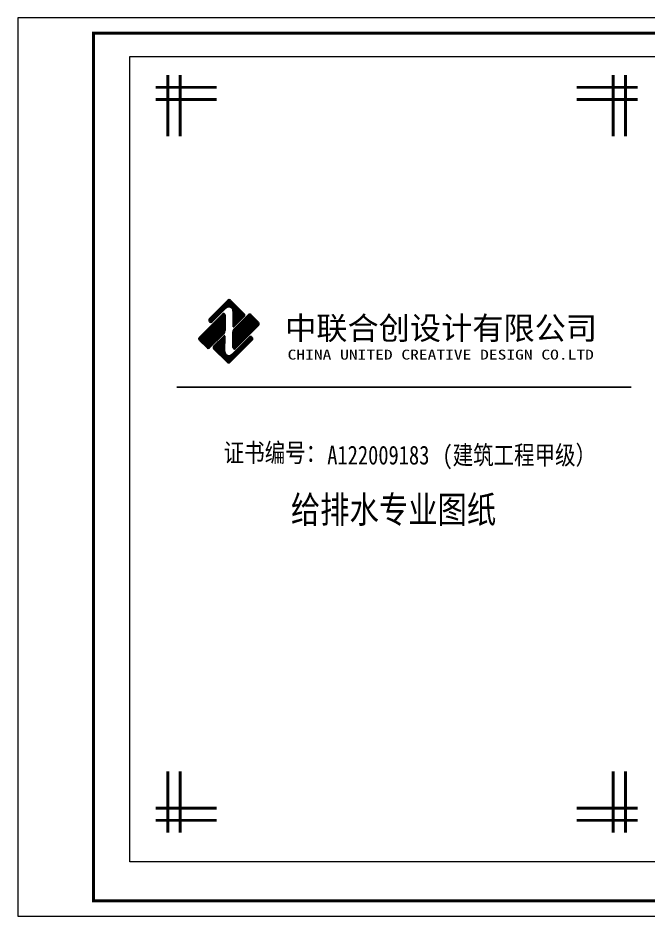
# Model space of a CAD drawing. Header units: millimetres. Extents: x 53009415 to 54059915, y 20499171 to 20796171.
# Drawn here: x 53009415 to 53113563, y 20499171 to 20647671 of the extents above; entities that cross this region are included whole.
import ezdxf

# ---------------------------------------------------------------- set-up
doc = ezdxf.new("R2010")
doc.units = ezdxf.units.MM
doc.header["$LTSCALE"] = 1000
doc.layers.add('PUB_TITLE', color=7, linetype='Continuous', lineweight=20)
doc.layers.add('文字', color=7, linetype='Continuous', lineweight=20)
doc.layers.add('图框', color=144, linetype='Continuous')
doc.styles.add('-黑体', font='simhei.ttf', dxfattribs={"width": 0.8})
doc.styles.add('宋体', font='')
doc.styles.get('宋体').set_extended_font_data('宋体')

msp = doc.modelspace()

# ---------------------------------------------------------------- hatches: boundary and pattern name
h = msp.add_hatch()
h.set_pattern_fill('ANSI31', color=140, scale=30.24, angle=359.98)
h.set_pattern_definition([(44.98, (52950314.665, 20747634.747), (-33.933517, 33.957215), [])])
h.paths.add_polyline_path([(53041534.984, 20597479.452, -0.4142135624), (53041088.509, 20597479.604, -0.4142224615), (53041088.653, 20597926.513), (53044130.511, 20600966.311, -0.4142135624), (53044558.169, 20600966.166), (53046774.557, 20598748.276, -0.4142135624), (53046774.413, 20598320.617), (53045102.883, 20596650.22, -0.6694397869), (53044999.652, 20596693.232), (53045009.228, 20599197.273, 0.6694397869), (53043770.458, 20599713.412)])
h.paths.add_polyline_path([(53043601.798, 20598574.645, 0.6694397869), (53043292.106, 20598703.68), (53039426.586, 20594840.778, 0.4142135624), (53039426.441, 20594413.12), (53040664.58, 20593174.141, 0.4142135624), (53041092.238, 20593173.996), (53043379.098, 20595459.307, 0.19800667), (53043591.837, 20595969.895)])
h = msp.add_hatch()
h.set_pattern_fill('ANSI31', color=152, scale=30.24)
h.set_pattern_definition([(45, (52950314.665, 20747634.747), (-33.945368, 33.945368), [])])
h.paths.add_polyline_path([(53045208.829, 20596272.47, 0.19800667), (53044996.09, 20595761.882), (53044986.129, 20593157.132, 0.6694397869), (53045295.822, 20593028.098), (53049161.342, 20596890.999, 0.4142135624), (53049161.486, 20597318.657), (53047923.347, 20598557.636, 0.4142135624), (53047495.689, 20598557.781)])
h.paths.add_polyline_path([(53047651.177, 20594850.153, -0.4142135624), (53048097.652, 20594850.001, -0.4142224615), (53048097.507, 20594403.092), (53044457.416, 20590765.466, -0.4142135624), (53044029.758, 20590765.611), (53041813.37, 20592983.502, -0.4142135624), (53041813.515, 20593411.16), (53043485.044, 20595081.557, -0.6694397869), (53043588.275, 20595038.545), (53043578.699, 20592534.504, 0.6694397869), (53044817.47, 20592018.365)])

# ---------------------------------------------------------------- linework, layer by layer
at = {"color": 140}
for p, q in [((53044130.511, 20600966.311), (53041088.653, 20597926.513)), ((53044558.169, 20600966.166), (53046774.557, 20598748.276)), ((53043292.106, 20598703.68), (53039426.586, 20594840.778)), ((53043770.458, 20599713.412), (53041534.984, 20597479.452)), ((53043601.798, 20598574.645), (53043591.837, 20595969.895)), ((53045009.228, 20599197.273), (53044999.652, 20596693.232)), ((53041088.502, 20597479.611), (53041088.509, 20597479.604)), ((53046774.413, 20598320.617), (53045102.883, 20596650.22)), ((53039426.441, 20594413.12), (53040664.58, 20593174.141)), ((53041092.238, 20593173.996), (53043379.098, 20595459.307))]:
    msp.add_line(p, q, dxfattribs=at)
at = {"color": 152}
for p, q in [((53047495.689, 20598557.781), (53045208.829, 20596272.47)), ((53049161.486, 20597318.657), (53047923.347, 20598557.636)), ((53044986.129, 20593157.132), (53044996.09, 20595761.882)), ((53045295.822, 20593028.098), (53049161.342, 20596890.999)), ((53041813.515, 20593411.16), (53043485.044, 20595081.557)), ((53043578.699, 20592534.504), (53043588.275, 20595038.545)), ((53044457.416, 20590765.466), (53048097.507, 20594403.092)), ((53044817.47, 20592018.365), (53047651.177, 20594850.153)), ((53047499.425, 20594252.167), (53047499.419, 20594252.173)), ((53044029.758, 20590765.611), (53041813.37, 20592983.502))]:
    msp.add_line(p, q, dxfattribs=at)
at = {"color": 140}
for centre, radius, start, end in [((53044283.474, 20599200.049), 725.76, 359.780887, 134.9805823), ((53044344.268, 20600752.409), 302.4, 44.98059196, 134.9805823), ((53043420.36, 20598575.339), 181.44, 359.780887, 134.9805823), ((53046560.656, 20598534.519), 302.4, 314.9805823, 44.98059196), ((53041312.029, 20597702.986), 316.008, 134.9805823, 224.98059196), ((53041311.822, 20597702.766), 315.706, 224.98059196, 314.9805823), ((53042866.082, 20595972.671), 725.76, 314.9805823, 359.780887), ((53045060.132, 20596693), 60.48, 179.780887, 314.9805823), ((53039640.343, 20594626.876), 302.4, 134.9805823, 224.98059196), ((53040878.482, 20593387.898), 302.4, 224.98059196, 314.9805823)]:
    msp.add_arc(centre, radius, start, end, dxfattribs=at)
at = {"color": 152}
for centre, radius, start, end in [((53047709.446, 20598343.879), 302.4, 44.98059196, 134.9805823), ((53048947.585, 20597104.901), 302.4, 314.9805823, 44.98059196), ((53045721.845, 20595759.106), 725.76, 134.9805823, 179.780887), ((53043527.796, 20595038.777), 60.48, 359.780887, 134.9805823), ((53047874.339, 20594626.839), 315.706, 44.98059196, 134.9805823), ((53047874.131, 20594626.619), 316.008, 314.9805823, 44.98059196), ((53042027.272, 20593197.258), 302.4, 134.9805823, 224.98059196), ((53044304.454, 20592531.729), 725.76, 179.780887, 314.9805823), ((53045167.568, 20593156.439), 181.44, 179.780887, 314.9805823), ((53044243.66, 20590979.368), 302.4, 224.98059196, 314.9805823)]:
    msp.add_arc(centre, radius, start, end, dxfattribs=at)
at = {"layer": 'PUB_TITLE'}
msp.add_lwpolyline([(53009415.381, 20499170.783), (53219415.381, 20499170.783), (53219415.381, 20647670.783), (53009415.381, 20647670.783)], close=True, dxfattribs=at)
at = {"layer": 'PUB_TITLE', "const_width": 500}
msp.add_lwpolyline([(53021915.381, 20501670.783), (53216915.381, 20501670.783), (53216915.381, 20645170.783), (53021915.381, 20645170.783)], close=True, dxfattribs=at)
at = {"layer": '图框', "const_width": 242.4}
msp.add_lwpolyline([(53110804.323, 20586630.245), (53035663.532, 20586630.245)], dxfattribs=at)
at = {"layer": '文字'}
msp.add_lwpolyline([(53027925.087, 20641298.28), (53115292.08, 20641298.28), (53115292.08, 20508129.152), (53027925.087, 20508129.152)], close=True, dxfattribs=at)
at = {"layer": '文字', "const_width": 484.8}
for points in [[(53034199.552, 20638222.695), (53034199.552, 20628122.695)], [(53036219.552, 20638222.695), (53036219.552, 20628122.695)], [(53107803.443, 20638222.695), (53107803.443, 20628122.695)], [(53109823.443, 20638222.695), (53109823.443, 20628122.695)], [(53032179.552, 20636202.695), (53042278.121, 20636202.695)], [(53111843.443, 20636202.695), (53101744.873, 20636202.695)], [(53032179.552, 20634182.695), (53042278.121, 20634182.695)], [(53111843.443, 20634182.695), (53101744.873, 20634182.695)], [(53034199.552, 20512978.863), (53034199.552, 20523078.863)], [(53036219.552, 20512978.863), (53036219.552, 20523078.863)], [(53107803.443, 20512978.863), (53107803.443, 20523078.863)], [(53109823.443, 20512978.863), (53109823.443, 20523078.863)], [(53032179.552, 20517018.863), (53042278.121, 20517018.863)], [(53111843.443, 20517018.863), (53101744.873, 20517018.863)], [(53032179.552, 20514998.863), (53042278.121, 20514998.863)], [(53111843.443, 20514998.863), (53101744.873, 20514998.863)]]:
    msp.add_lwpolyline(points, dxfattribs=at)

# ---------------------------------------------------------------- texts
at = {"layer": 'PUB_TITLE', "style": '宋体'}
msp.add_text('中联合创设计有限公司', height=3780, dxfattribs=at).set_placement((53053572.938, 20594495.58))
at = {"layer": 'PUB_TITLE', "style": '宋体', "width": 1.3}
msp.add_text('CHINA UNITED CREATIVE DESIGN CO.LTD', height=1635.46744, dxfattribs=at).set_placement((53053983.926, 20591186.909))
at = {"layer": '文字', "style": '-黑体', "width": 0.8}
for s, height, p in [('证书编号： ', 3102.72, (53043430.714, 20574235.176)), ('A122009183', 3102.72, (53060537.401, 20573838.978)), ('(建筑工程甲级）', 3102.72, (53079579.941, 20573838.978)), ('给排水专业图纸', 4444, (53054525.231, 20564167.606))]:
    msp.add_text(s, height=height, dxfattribs=at).set_placement(p)

doc.saveas('drawing.dxf')
